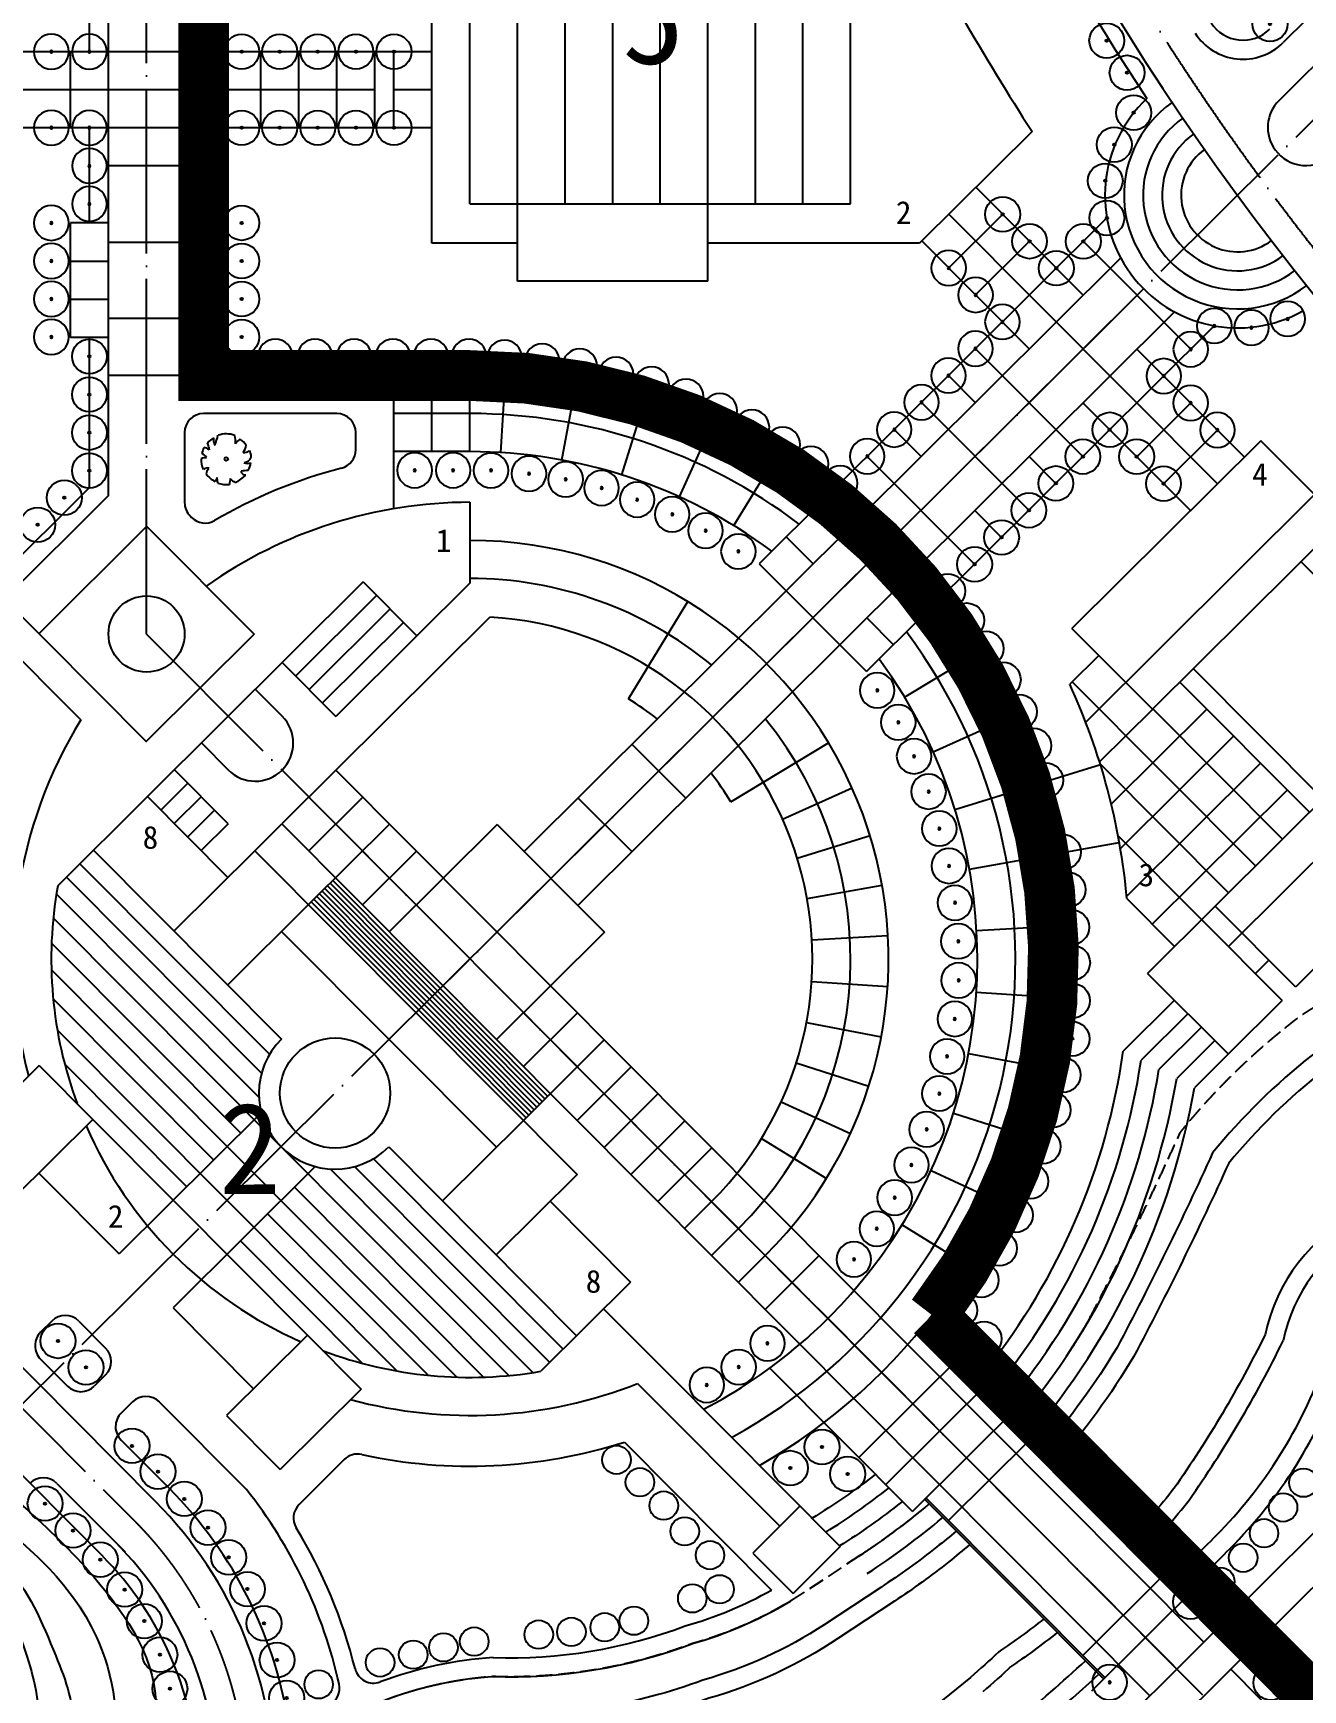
# Model space of a CAD drawing. Extents: x 38883873 to 41204444, y -39183004 to -36939090.
# Drawn here: x 39563945 to 39764102, y -38348689 to -38087413 of the extents above; entities that cross this region are included whole.
import ezdxf

# ---------------------------------------------------------------- set-up
doc = ezdxf.new("R2010")
doc.units = 0
doc.header["$LTSCALE"] = 1000
doc.header["$MEASUREMENT"] = 0
doc.linetypes.add('CENT', pattern=[15, 13, -1, 0, -1])
doc.linetypes.add('DASH', pattern=[0.35, 0.25, -0.1])
doc.layers.get('0').update_dxf_attribs({"linetype": 'CONTINUOUS'})
for name, color, linetype in [('1-CEG', 220, 'CONTINUOUS'), ('A-FACE', 4, 'CONTINUOUS'), ('PUB_TEXT', 4, 'CONTINUOUS'), ('TREE1', 62, 'CONTINUOUS'), ('W', 5, 'CONTINUOUS'), ('人行道', 251, 'CONTINUOUS'), ('立面1', 131, 'CONTINUOUS'), ('等高线', 250, 'DASH'), ('范围', 7, 'CONTINUOUS'), ('道路中心线', 5, 'CENT')]:
    doc.layers.add(name, color=color, linetype=linetype)
doc.styles.add('-黑体', font='SIMHEI.TTF')
doc.styles.get("Standard").update_dxf_attribs({"font": 'SimSun.ttf', "height": 20})

# ---------------------------------------------------------------- blocks, each defined once
blk = doc.blocks.new('suy')
at = {"layer": '立面1', "linetype": 'Continuous'}
for p, q in [((800825, 761608), (771053, 731983)), ((813553, 748880), (800825, 761608)), ((809310, 753122), (773241, 717231)), ((791869, 752695), (791853, 752711)), ((789742, 750579), (789731, 750590)), ((813553, 748880), (783781, 719255)), ((787615, 748463), (787610, 748469)), ((813542, 740405), (809310, 744637)), ((817796, 744637), (811416, 738289)), ((829790, 732642), (817796, 744637)), ((827850, 721855), (807189, 742516)), ((783781, 719255), (771053, 731983)), ((829801, 732653), (823410, 726294)), ((775295, 727740), (770730, 723197)), ((834033, 728400), (793628, 688195)), ((829779, 724168), (825537, 728410)), ((846761, 715672), (834033, 728400)), ((810640, 705123), (790211, 725654)), ((838275, 724157), (795744, 681836)), ((800007, 694543), (771114, 723580)), ((808514, 703007), (788085, 723537)), ((783760, 719234), (775430, 710946)), ((792317, 719284), (777268, 704310)), ((804261, 698775), (783832, 719305)), ((796549, 715031), (778711, 697281)), ((846761, 715672), (806356, 675467)), ((800781, 710778), (779701, 689802)), ((795754, 690311), (775526, 710640)), ((805013, 706525), (783747, 685364)), ((791501, 686079), (778348, 699297)), ((779739, 689392), (787248, 681846)), ((793628, 688195), (782995, 677614)), ((806366, 675456), (793628, 688195)), ((804229, 673351), (791501, 686079)), ((802113, 679709), (799986, 677593)), ((795733, 664876), (782995, 677614)), ((787237, 673372), (787227, 673361)), ((804229, 673351), (795723, 664886))]:
    blk.add_line(p, q, dxfattribs=at)
blk.add_arc((676174, 679895), 104000, 5.23961, 24.6057, dxfattribs=at)
blk = doc.blocks.new('syeh')
at = {"layer": '立面1', "linetype": 'Continuous'}
for p, q in [((722393, 881461), (718793, 881461)), ((718793, 881461), (718793, 876961)), ((722393, 878061), (722393, 881461)), ((722393, 846961), (722393, 878061)), ((718793, 840961), (718793, 876961)), ((718793, 846961), (743606, 846961)), ((676174, 840961), (736174, 840961)), ((676174, 798961), (676174, 840961)), ((683674, 786753), (683674, 840961)), ((691174, 798961), (691174, 840961)), ((698674, 798961), (698674, 840961)), ((706174, 798961), (706174, 840961)), ((713674, 786753), (713674, 840961)), ((721174, 798961), (721174, 840961)), ((728674, 798961), (728674, 840961)), ((736174, 798961), (736174, 840961)), ((670174, 828961), (676174, 828961)), ((670174, 792753), (670174, 828961)), ((764780, 810384), (747061, 792753)), ((676174, 798961), (736174, 798961)), ((683674, 792753), (670174, 792753)), ((747061, 792753), (713674, 792753)), ((713674, 786753), (683674, 786753))]:
    blk.add_line(p, q, dxfattribs=at)
blk.add_arc((1139316, 1051616), 445500, 207.34732, 212.7848, dxfattribs=at)
blk = doc.blocks.new('sdji')
at = {"linetype": 'Continuous', "ltscale": 10}
for radius in [2750, 184]:
    blk.add_circle((512091, 867961), radius, dxfattribs=at)
blk = doc.blocks.new('sij')
at = {"layer": 'TREE1', "linetype": 'Continuous', "ltscale": 10}
blk.add_circle((327690, 1006813), 2250, dxfattribs=at)
blk = doc.blocks.new('M_F13')
for p, q in [((-515, 179), (-397, 193)), ((-484, 239), (-484, 239)), ((-397, 193), (-484, 239))]:
    blk.add_line(p, q)
blk.add_circle((-3, 3), 38.2)
for centre, radius, start, end in [((-8, 3), 527, 126.0751, 153.6245), ((-356, 208), 224, 48.5203, 80.5151), ((-8, 3), 532, 89.3321, 114.3856), ((-325, 399), 130, 343.6555, 39.76), ((-175, 449), 193, 352.0775, 26.6128), ((-85, 589), 202, 304.1868, 338.5411), ((-8, 3), 531, 62.8767, 77.7021), ((80, 476), 154, 315.8454, 359.7651), ((-244, 1929), 1632, 285.4397, 290.7099), ((-8, 3), 523, 31.4098, 49.4752), ((-8, 3), 537, 160.8426, 187.275), ((412, 44), 234, 83.5323, 121.6544), ((959, 2091), 1965, 250.0865, 256.3451), ((-8, 3), 534, 340.3307, 19.43), ((-610, -942), 880, 77.3728, 85.4649), ((-5, -500), 587, 134.7782, 147.3315), ((-8, 3), 524, 200.8103, 231.4392), ((-251, -396), 87.2, 97.741, 188.8107), ((-1350, -519), 1108, 2.9465, 10.9238), ((296, -376), 163, 170.6314, 220.6278), ((325, -118), 300, 230.4582, 263.1093), ((-8, 3), 514, 305.394, 326.2464), ((358, 465), 656, 266.7455, 282.0146), ((0, -631), 545, 39.6536, 53.993), ((-8, 3), 522, 243.1498, 261.8356), ((125, -442), 220, 160.6009, 199.3991), ((100, -357), 178, 186.1912, 248.4952), ((-8, 3), 527, 274.7236, 290.3277)]:
    blk.add_arc(centre, radius, start, end)
at = {"width": 0.8, "flags": 9}
for tag, p in [('XSIZE', (-62, 12)), ('YSIZE', (9, 6))]:
    blk.add_attdef(tag, p, '', height=0.2, dxfattribs=at)

msp = doc.modelspace()

# ---------------------------------------------------------------- linework, layer by layer
at = {"layer": 'A-FACE'}
for p, q in [((39778815, -38071187), (39761010, -38088903)), ((39548177, -38283755), (39583255, -38319008)), ((39567688, -38316123), (39578456, -38326944))]:
    msp.add_line(p, q, dxfattribs=at)
at = {"layer": 'A-FACE', "linetype": 'Continuous'}
for centre, radius, start, end in [((40437444, -37706090), 682500, 187.2288, 225), ((39565561, -38318239), 3000, 44.85794, 134.85794)]:
    msp.add_arc(centre, radius, start, end, dxfattribs=at)
at = {"layer": 'A-FACE'}
for centre, radius, start, end in [((40095923, -37861705), 424500, 181.97209, 225), ((39754662, -38082523), 9000, 212.90625, 314.85794), ((39537534, -38364503), 64500, 359.13642, 44.85795), ((39537534, -38364503), 55500, 359.4373, 44.85795)]:
    msp.add_arc(centre, radius, start, end, dxfattribs=at)
at = {"layer": 'W'}
for p, q in [((39697571, -38332524), (39688627, -38338422)), ((39699728, -38334692), (39690785, -38340590))]:
    msp.add_line(p, q, dxfattribs=at)
at = {"layer": 'W', "flags": 128}
for points in [[(39839956, -38210698, -0.0511052), (39817930, -38233222, -0.140712), (39784302, -38243196, 0.2104494), (39765555, -38248599, 0.0540291), (39749858, -38264008, -0.0154799), (39734813, -38294682, -0.0422093), (39723074, -38310943, -0.0422093)], [(39842090, -38212833, -0.0508624), (39819705, -38235648, -0.1423052), (39784104, -38246198, 0.2134695), (39767447, -38250928, 0.0531452), (39752427, -38265608, -0.0153368), (39737426, -38296157, -0.042859), (39725196, -38313076, -0.0397694)], [(39859281, -38230024, -0.0295451), (39853361, -38237618, -0.0403972), (39835799, -38255982, -0.2101361), (39804292, -38269813, 0.1035566), (39773049, -38273251, 0.2243536), (39758137, -38292677, -0.0380832), (39743761, -38316958, -0.0265738), (39736911, -38324849, -0.0181654)], [(39709464, -38323636, -0.0083567), (39706406, -38326148, -0.0230198), (39697568, -38332522)], [(39711587, -38325769, -0.0088434), (39708271, -38328498, -0.021741), (39699728, -38334692)], [(39688627, -38338422, -0.076429), (39669537, -38347159, -0.0964341), (39636644, -38352601, 0.1618955), (39605334, -38365653, 0.1618955)], [(39723260, -38337500, -0.0178515), (39716164, -38342704)], [(39690785, -38340590, -0.0781439), (39670472, -38350012, -0.0956619), (39636716, -38355604, 0.174671), (39605334, -38369723)], [(39725390, -38339641, -0.0185347), (39717851, -38345185, -0.0147861)], [(39716164, -38342704, -0.0082557), (39711697, -38346721, -0.0082557)], [(39711697, -38346721, -0.047136), (39674313, -38372334, -0.1878441), (39636956, -38379192, 0.2034743), (39605334, -38390980)], [(39718207, -38344901, -0.0082557), (39713666, -38348984, -0.0082557)]]:
    msp.add_lwpolyline(points, format="xyb", dxfattribs=at)
at = {"layer": 'W'}
for centre, radius, start, end in [((39786150, -38298745), 25663, 117.72166, 168.57813), ((39591784, -38210581), 188507, 324.98412, 333.8492), ((39646867, -38240762), 126265, 316.90833, 321.85685)]:
    msp.add_arc(centre, radius, start, end, dxfattribs=at)
at = {"layer": '人行道'}
for p, q in [((39572820, -38090341), (39572820, -38012341)), ((39590820, -38090341), (39590820, -38012341)), ((39575820, -38160320), (39575820, -38066341)), ((39587820, -38141407), (39587820, -38066341)), ((39783043, -38075444), (39760345, -38098029)), ((39626801, -38090341), (39541622, -38090341)), ((39569820, -38102341), (39569820, -38090341)), ((39593820, -38102341), (39593820, -38090341)), ((39599820, -38102341), (39599820, -38090341)), ((39605820, -38102341), (39605820, -38090341)), ((39611820, -38102341), (39611820, -38090341)), ((39617820, -38102341), (39617820, -38090341)), ((39617820, -38096341), (39551820, -38096341)), ((39626801, -38096341), (39620801, -38096341)), ((39626801, -38102341), (39541622, -38102341)), ((39572820, -38117341), (39572820, -38102341)), ((39590820, -38117341), (39590820, -38102341)), ((39587820, -38108341), (39575820, -38108341)), ((39712554, -38111727), (39729483, -38128739)), ((39575820, -38117341), (39569820, -38117341)), ((39569820, -38135407), (39569820, -38117341)), ((39593820, -38117341), (39587820, -38117341)), ((39593820, -38135407), (39593820, -38117341)), ((39733214, -38116562), (39678412, -38171093)), ((39716786, -38115980), (39708280, -38124444)), ((39708301, -38115959), (39750622, -38158490)), ((39587820, -38120407), (39575820, -38120407)), ((39704048, -38120191), (39720976, -38137203)), ((39721019, -38120233), (39712512, -38128697)), ((39729504, -38120254), (39746432, -38137266)), ((39575820, -38123407), (39569820, -38123407)), ((39593820, -38123407), (39587820, -38123407)), ((39735386, -38122865), (39641328, -38216457)), ((39738995, -38127738), (39628548, -38237639)), ((39575820, -38129407), (39569820, -38129407)), ((39593820, -38129407), (39587820, -38129407)), ((39587820, -38132407), (39575820, -38132407)), ((39743850, -38131371), (39649793, -38224964)), ((39575820, -38135407), (39569820, -38135407)), ((39572820, -38159073), (39572820, -38135407)), ((39593820, -38135407), (39587820, -38135407)), ((39590820, -38141407), (39590820, -38135407)), ((39750142, -38133575), (39695340, -38188106)), ((39712491, -38137182), (39729420, -38154195)), ((39737947, -38137245), (39754875, -38154258)), ((39637662, -38153555), (39638391, -38141577)), ((39647312, -38154734), (39649489, -38142933)), ((39708238, -38141414), (39712470, -38145668)), ((39656748, -38157075), (39660340, -38145625)), ((39703985, -38145647), (39720913, -38162659)), ((39729441, -38145710), (39746369, -38162722)), ((39746411, -38145752), (39737905, -38154216)), ((39665830, -38160543), (39670784, -38149614)), ((39699678, -38149933), (39703910, -38154186)), ((39750643, -38150005), (39742137, -38158469)), ((39674424, -38165088), (39680668, -38154840)), ((39695424, -38154165), (39712353, -38171177)), ((39720934, -38154174), (39725166, -38158427)), ((39572820, -38159073), (39557286, -38174530)), ((39691171, -38158397), (39695403, -38162650)), ((39575820, -38160320), (39559403, -38176656)), ((39588694, -38163561), (39588921, -38163790)), ((39686918, -38162629), (39703847, -38179641)), ((39712374, -38162692), (39716606, -38166945)), ((39682665, -38166861), (39686897, -38171114)), ((39678412, -38171093), (39695340, -38188106)), ((39703868, -38171156), (39708100, -38175409)), ((39657775, -38192415), (39667140, -38177043)), ((39611662, -38203656), (39635939, -38179498)), ((39695361, -38179620), (39699593, -38183874)), ((39701326, -38192123), (39711605, -38185931)), ((39598965, -38190896), (39603197, -38195150)), ((39705828, -38200740), (39716782, -38195840)), ((39590459, -38199361), (39594691, -38203614)), ((39658341, -38199529), (39666805, -38208035)), ((39673916, -38208637), (39689334, -38199348)), ((39611662, -38203656), (39603155, -38212120)), ((39603176, -38203635), (39603176, -38203635)), ((39611662, -38203656), (39748500, -38341174)), ((39709251, -38209839), (39732186, -38202769)), ((39615894, -38207909), (39607387, -38216373)), ((39607408, -38207888), (39624337, -38224901)), ((39649835, -38207993), (39658299, -38216499)), ((39682094, -38211357), (39693048, -38206457)), ((39598902, -38216352), (39603155, -38212120)), ((39603155, -38212120), (39739994, -38349638)), ((39620126, -38212162), (39607366, -38224858)), ((39637096, -38212204), (39620084, -38229133)), ((39637096, -38212204), (39654025, -38229217)), ((39684405, -38217499), (39695872, -38213963)), ((39624358, -38216415), (39615852, -38224880)), ((39711545, -38219286), (39735168, -38215050)), ((39610344, -38221896), (39644200, -38255921)), ((39610769, -38221473), (39644626, -38255498)), ((39611194, -38221050), (39645051, -38255075)), ((39685953, -38223875), (39697765, -38221757)), ((39607792, -38224435), (39641649, -38258460)), ((39608217, -38224012), (39642074, -38258037)), ((39608642, -38223589), (39642499, -38257614)), ((39609068, -38223166), (39642925, -38257191)), ((39609493, -38222742), (39643350, -38256768)), ((39609918, -38222319), (39643775, -38256344)), ((39654025, -38229217), (39637012, -38246145)), ((39686717, -38230393), (39698698, -38229723)), ((39712676, -38228942), (39724658, -38228272)), ((39686684, -38236955), (39698659, -38237744)), ((39712628, -38238664), (39724602, -38239452)), ((39649751, -38241934), (39641244, -38250398)), ((39641265, -38241913), (39744247, -38345406)), ((39685856, -38243465), (39697646, -38245700)), ((39641223, -38258884), (39653983, -38246187)), ((39649709, -38258905), (39658215, -38250440)), ((39684244, -38249826), (39695676, -38253475)), ((39711401, -38248308), (39723191, -38250543)), ((39653941, -38263158), (39662447, -38254694)), ((39681873, -38255945), (39692778, -38260953)), ((39709013, -38257732), (39720445, -38261380)), ((39658173, -38267411), (39666679, -38258947)), ((39662405, -38271664), (39670911, -38263200)), ((39678777, -38261731), (39688994, -38268025)), ((39705500, -38266796), (39716405, -38271805)), ((39670890, -38271685), (39666637, -38275917)), ((39675122, -38275938), (39670869, -38280170)), ((39700913, -38275368), (39711130, -38281662)), ((39679354, -38280191), (39675101, -38284424)), ((39687840, -38280212), (39679333, -38288677)), ((39705645, -38289600), (39719601, -38303626)), ((39539671, -38292220), (39574749, -38327472)), ((39566898, -38290519), (39565126, -38292283)), ((39571141, -38290530), (39575373, -38294783)), ((39711137, -38295120), (39694125, -38312048)), ((39565116, -38296525), (39569348, -38300778)), ((39575363, -38299026), (39573590, -38300789)), ((39680085, -38297938), (39702589, -38320554)), ((39715369, -38299373), (39698357, -38316301)), ((39579595, -38303279), (39577823, -38305042)), ((39583837, -38303289), (39597566, -38317086)), ((39719601, -38303626), (39702589, -38320554)), ((39717688, -38305530), (39745902, -38333885)), ((39717475, -38305742), (39745689, -38334096)), ((39577812, -38309285), (39585381, -38316892)), ((39657140, -38309614), (39680352, -38332941)), ((39721002, -38309286), (39708242, -38321983)), ((39612988, -38312372), (39605872, -38319453)), ((39704503, -38318650), (39732717, -38347004)), ((39704715, -38318438), (39732929, -38346793)), ((39742162, -38330552), (39729403, -38343248)), ((39747816, -38331980), (39730803, -38348909)), ((39747816, -38331980), (39752753, -38336942)), ((39756985, -38341195), (39854535, -38439230)), ((39752732, -38345427), (39850282, -38443462))]:
    msp.add_line(p, q, dxfattribs=at)
at = {"layer": '人行道', "linetype": 'Continuous', "ltscale": 10}
for p, q in [((39620801, -38102341), (39620801, -38090341)), ((39632801, -38141407), (39575820, -38141407)), ((39620801, -38162414), (39620801, -38141407)), ((39626801, -38153407), (39626801, -38141407)), ((39632801, -38153407), (39632801, -38141407)), ((39611801, -38147407), (39590820, -38147407)), ((39632801, -38147407), (39620801, -38147407)), ((39587820, -38150407), (39587820, -38161445)), ((39614801, -38153107), (39614801, -38150407)), ((39632801, -38153407), (39620801, -38153407)), ((39743886, -38239909), (39735775, -38247979)), ((39746002, -38242036), (39738599, -38249402)), ((39748118, -38244162), (39741412, -38250835)), ((39750234, -38246289), (39744214, -38252278)), ((39752350, -38248415), (39747007, -38253732))]:
    msp.add_line(p, q, dxfattribs=at)
at = {"layer": '人行道', "color": 250, "linetype": 'DASH', "ltscale": 10}
msp.add_line((39694267, -38327515), (39685324, -38333413), dxfattribs=at)
at = {"layer": '人行道', "color": 250, "linetype": 'DASH', "ltscale": 10, "flags": 128}
for points in [[(39835260, -38206963, -0.0504539), (39814387, -38228365, -0.1373035), (39784645, -38237192, 0.2057075), (39761776, -38243938, 0.0557095), (39744712, -38260827, -0.0157604), (39729587, -38291730, -0.0408118), (39718828, -38306676, -0.0408118)], [(39705218, -38319369, -0.007305), (39702676, -38321448, -0.022758), (39694267, -38327515)], [(39685330, -38333409, -0.0773766), (39667670, -38341452, -0.0980914), (39636520, -38346595, 0.1416918), (39605334, -38357982, 0.1416918)]]:
    msp.add_lwpolyline(points, format="xyb", dxfattribs=at)
at = {"layer": '人行道', "flags": 128}
for points in [[(39696735, -38314672, -0.0294906), (39686730, -38321629)], [(39700995, -38318952, -0.000536), (39700811, -38319098, -0.0272876), (39691074, -38325995, -0.0272876)]]:
    msp.add_lwpolyline(points, format="xyb", dxfattribs=at)
at = {"layer": '人行道'}
for centre, radius, start, end in [((40437444, -37706090), 767000, 210.10706, 210.10706), ((40150696, -37835001), 454624, 214.21121, 214.21121), ((40095944, -37861686), 427500, 193.65023, 213.51434), ((39754662, -38082523), 6000, 212.90625, 314.85794), ((39753820, -38112986), 20914, 133.15102, 299.44592), ((39753820, -38112986), 17914, 125.08941, 307.50753), ((39753820, -38112986), 14914, 125.2919, 307.30504), ((39753820, -38112986), 11914, 125.49439, 307.10255), ((39753820, -38112986), 8914, 125.69686, 306.90008), ((39632801, -38233407), 92000, 65.61549, 90), ((39632801, -38233407), 86000, 52.87888, 90), ((39632801, -38233407), 92000, 52.35266, 65.61549), ((39632801, -38233407), 80000, 53.48487, 90), ((39632801, -38233407), 80000, 104.65582, 120.20212), ((39591048, -38161674), 3000, 224.85794, 300.20212), ((39632801, -38233407), 66000, 314.85794, 90), ((39632801, -38233407), 60000, 50.59711, 90), ((39632801, -38233407), 92000, 299.73628, 37.36323), ((39632801, -38233407), 54000, 314.85794, 86.66826), ((39632801, -38233407), 86000, 298.65325, 36.83701), ((39632801, -38233407), 80000, 319.15917, 36.23102), ((39632801, -38233407), 48000, 52.0387, 58.64848), ((39598944, -38199382), 6000, 314.85794, 44.85794), ((39632801, -38233407), 60000, 314.85794, 39.11877), ((39598944, -38199382), 6000, 224.85794, 314.85794), ((39632801, -38233407), 48000, 31.0674, 37.67719), ((39632801, -38233407), 104000, 321.48375, 351.94525), ((39632801, -38233407), 107000, 321.29718, 351.40298), ((39632801, -38233407), 110000, 321.12086, 350.88385), ((39632801, -38233407), 113000, 319.57878, 350.38625), ((39632801, -38233407), 116000, 319.45642, 349.90873), ((39632801, -38233407), 80000, 310.55672, 319.15917), ((39569014, -38292646), 3000, 44.85794, 134.85794), ((39567242, -38294409), 3000, 134.85794, 224.85794), ((39573247, -38296899), 3000, 314.85794, 44.85794), ((39632801, -38233407), 80000, 297.40034, 310.55672), ((39697950, -38272375), 73868, 315.29464, 340.38945), ((39632801, -38233407), 104000, 321.29718, 321.29917), ((39697950, -38272375), 76868, 315.29464, 340.38945), ((39571474, -38298662), 3000, 224.85794, 314.85794), ((39581711, -38305405), 3000, 44.85794, 134.85794), ((39579939, -38307169), 3000, 134.85794, 224.85794), ((39508585, -38417792), 110935, 357.51988, 357.51988), ((39632801, -38233407), 80000, 257.68934, 287.71255), ((39615105, -38314498), 3000, 77.68934, 134.85794), ((39537534, -38364503), 67500, 8.10404, 44.85795), ((39537534, -38364503), 76500, 12.64231, 38.30361), ((39632801, -38233407), 106400, 301.8219, 308.38223), ((39607988, -38321580), 3000, 134.85794, 211.35125), ((39632801, -38233407), 112400, 302.52905, 310.11185), ((39537534, -38364503), 79500, 13.95032, 31.35125), ((39632801, -38233407), 115400, 302.85439, 310.23551), ((39364360, -37942198), 543227, 314.2443, 315.29464), ((39364360, -37942198), 546227, 314.24767, 315.29464), ((39537534, -38364503), 52500, 1.33299, 44.85794), ((39364360, -37942198), 543227, 310.72849, 312.28165), ((39364360, -37942198), 546227, 311.13965, 312.2958)]:
    msp.add_arc(centre, radius, start, end, dxfattribs=at)
at = {"layer": '人行道', "linetype": 'Continuous'}
for centre, radius, start, end in [((39764577, -38102282), 6000, 134.85794, 215.98245), ((39764577, -38102282), 6000, 215.98245, 314.85794), ((39611801, -38153107), 3000, 284.65582, 0), ((39609252, -38348416), 3000, 298.48835, 12.64231)]:
    msp.add_arc(centre, radius, start, end, dxfattribs=at)
at = {"layer": '人行道', "linetype": 'Continuous', "ltscale": 10}
for centre, radius, start, end in [((39590820, -38150407), 3000, 90, 180), ((39611801, -38150407), 3000, 0, 90), ((39590820, -38161445), 3000, 180, 224.85794), ((39650670, -38280712), 60074, 285.51274, 299.60992), ((39650670, -38280712), 63074, 285.51274, 302.22056), ((39639113, -38265399), 78237, 268.06288, 290.6753), ((39639113, -38265399), 81237, 268.06288, 290.6753), ((39640616, -38406210), 62755, 93.78894, 110.48821), ((39640616, -38406210), 59755, 93.78894, 126.18832), ((39617600, -38344614), 3000, 193.95032, 290.48821)]:
    msp.add_arc(centre, radius, start, end, dxfattribs=at)
at = {"layer": '立面1', "linetype": 'Continuous', "ltscale": 10}
for p, q in [((39529820, -38153874), (39571455, -38195715)), ((39564877, -38250209), (39552118, -38262905)), ((39573341, -38258715), (39560582, -38271412)), ((39641223, -38258884), (39628464, -38271580)), ((39649688, -38267390), (39636928, -38280086)), ((39615662, -38301247), (39602903, -38313943)), ((39767674, -38322095), (39724044, -38365509)), ((39728276, -38369762), (39771907, -38326348))]:
    msp.add_line(p, q, dxfattribs=at)
at = {"layer": '立面1', "color": 1, "linetype": 'Continuous', "ltscale": 10}
for p, q in [((39534720, -38151851), (39581820, -38199185)), ((39632801, -38161407), (39632801, -38174157)), ((39581820, -38165244), (39564850, -38182130)), ((39581862, -38165202), (39598791, -38182215)), ((39615978, -38173968), (39581953, -38207825)), ((39615978, -38173968), (39624442, -38182474)), ((39632801, -38174157), (39624442, -38182474)), ((39618094, -38176095), (39605335, -38188791)), ((39620210, -38178221), (39607451, -38190917)), ((39598791, -38182215), (39581778, -38199143)), ((39622326, -38180348), (39609567, -38193044)), ((39624442, -38182474), (39611683, -38195171)), ((39603218, -38186664), (39611683, -38195171)), ((39594670, -38212099), (39586206, -38203593)), ((39588322, -38205719), (39584069, -38209951)), ((39581953, -38207825), (39567813, -38221895)), ((39581953, -38207825), (39594649, -38220584)), ((39590438, -38207846), (39586185, -38212078)), ((39592554, -38209972), (39588301, -38214205)), ((39594670, -38212099), (39590417, -38216331)), ((39573446, -38216289), (39603071, -38246061)), ((39598902, -38216352), (39586143, -38229049)), ((39598902, -38216352), (39649688, -38267390)), ((39571320, -38218405), (39601213, -38248447)), ((39569193, -38220521), (39599952, -38251433)), ((39567599, -38223173), (39599557, -38255289)), ((39567118, -38226942), (39638940, -38299121)), ((39607366, -38224858), (39594607, -38237555)), ((39603113, -38229091), (39636970, -38263116)), ((39566848, -38230924), (39596670, -38260895)), ((39566824, -38235153), (39594544, -38263011)), ((39567100, -38239684), (39592417, -38265127)), ((39567757, -38244597), (39621289, -38298395)), ((39568928, -38250027), (39588164, -38269359)), ((39599937, -38257644), (39577531, -38279939)), ((39573341, -38258715), (39586038, -38271475)), ((39594544, -38263011), (39630728, -38299374)), ((39620000, -38263074), (39649624, -38292846)), ((39608401, -38266151), (39585995, -38288445)), ((39614612, -38266166), (39645371, -38297078)), ((39617604, -38264920), (39647498, -38294962)), ((39564835, -38267180), (39577531, -38279939)), ((39610754, -38266542), (39642712, -38298658)), ((39586038, -38271475), (39607198, -38292741)), ((39605135, -38269401), (39634957, -38299372)), ((39600882, -38273633), (39626198, -38299076)), ((39596628, -38277865), (39615864, -38297197)), ((39658131, -38284381), (39643991, -38298451)), ((39585995, -38288445), (39598692, -38301205)), ((39607198, -38292741), (39594439, -38305437)), ((39607198, -38292741), (39615662, -38301247))]:
    msp.add_line(p, q, dxfattribs=at)
at = {"layer": '立面1', "linetype": 'Continuous'}
for p, q in [((39564877, -38250209), (39573341, -38258715)), ((39645434, -38271622), (39658131, -38284381)), ((39653878, -38288614), (39663669, -38298454)), ((39659236, -38300378), (39681636, -38322890)), ((39663669, -38298454), (39691174, -38326096)), ((39594439, -38305437), (39602903, -38313943)), ((39684826, -38319716), (39677383, -38327122)), ((39691174, -38326096), (39683731, -38333502)), ((39677383, -38327122), (39683731, -38333502))]:
    msp.add_line(p, q, dxfattribs=at)
at = {"layer": '立面1', "color": 1, "linetype": 'Continuous', "ltscale": 10}
msp.add_circle((39611535, -38254567), 8689, dxfattribs=at)
for centre, major_axis, start_param, end_param in [((39632801, -38233407), (67177, 25909), 1.2026968, 1.8181675), ((39581820, -38182173), (5635, 2061), -0.3506726, 5.9325127), ((39632801, -38233407), (12946, 70827), 1.2006382, 2.010903), ((39632801, -38233407), (65597, 7279), 2.8557627, 3.3843046), ((39611535, -38254567), (-8083, 8869), 0.0438846, 3.1854772), ((39632801, -38233407), (42493, 50501), 2.6810398, 3.4253769), ((39632801, -38233407), (-660, 65997), 2.7734192, 3.3019611)]:
    msp.add_ellipse(centre, major_axis=major_axis, ratio=1, start_param=start_param, end_param=end_param, dxfattribs=at)
at = {"layer": '立面1', "linetype": 'Continuous'}
msp.add_ellipse((39632801, -38233407), major_axis=(-71520, 8297), ratio=1, start_param=1.4220041, end_param=2.0622266, dxfattribs=at)
at = {"layer": '等高线', "linetype": 'Continuous', "ltscale": 10}
for points in [[(39524987, -38241450), (39531953, -38232126), (39533025, -38210695), (39532668, -38202837), (39520874, -38187835), (39502942, -38164908), (39496404, -38164389), (39489210, -38166003), (39456129, -38201985), (39444502, -38211869), (39429023, -38220339), (39418632, -38222874), (39416349, -38229719), (39419307, -38255180), (39430566, -38268859), (39434319, -38291143), (39437226, -38305138), (39454094, -38310462), (39482503, -38321109), (39503810, -38353051), (39522454, -38376564), (39539765, -38386767), (39563736, -38373015), (39579272, -38362811), (39583267, -38352164), (39573502, -38330869), (39562404, -38319778), (39542873, -38302920), (39525561, -38282956), (39514463, -38265654), (39521566, -38245247), (39524987, -38241450)], [(39507218, -38267257), (39505077, -38255219), (39519263, -38239972), (39525954, -38223922), (39521404, -38201452), (39508289, -38183262), (39500527, -38177645), (39478312, -38181657), (39469479, -38190217), (39460646, -38206535), (39443517, -38224190), (39426654, -38225260), (39420766, -38233820), (39422104, -38250939), (39435219, -38262977), (39442178, -38274212), (39440305, -38293204), (39445658, -38302567), (39467004, -38308430), (39490084, -38323225), (39510140, -38350883), (39518159, -38365969), (39532311, -38376105), (39545990, -38378462), (39559434, -38368326), (39574765, -38360312), (39574293, -38341219), (39556368, -38320476), (39533846, -38299105), (39518753, -38280798), (39507218, -38267257)], [(39520652, -38294846), (39511348, -38283555), (39503373, -38269275), (39493072, -38253334), (39478120, -38247689), (39465160, -38233741), (39452201, -38228427), (39435919, -38229092), (39426947, -38233741), (39426947, -38247341), (39434258, -38255991), (39446220, -38265622), (39449875, -38276913), (39445556, -38285547), (39448546, -38298831), (39463499, -38302152), (39479420, -38308868), (39494684, -38322685), (39507262, -38334603), (39521981, -38353627), (39525636, -38364918), (39541586, -38371560), (39552884, -38363257), (39566840, -38360600), (39569830, -38355287), (39567504, -38343332), (39559530, -38329052), (39539260, -38315104), (39527630, -38299827), (39520652, -38294846)], [(39516094, -38298764), (39508716, -38289047), (39499862, -38269720), (39492872, -38261337), (39478426, -38256913), (39468874, -38249462), (39463282, -38239682), (39442545, -38233861), (39432992, -38236655), (39433225, -38248530), (39443477, -38256913), (39454894, -38265529), (39455127, -38279733), (39449768, -38288581), (39451166, -38296032), (39460486, -38297662), (39477727, -38300457), (39491008, -38312798), (39511392, -38329391), (39522887, -38338007), (39528840, -38350932), (39530893, -38360164), (39540336, -38362215), (39546111, -38359160), (39554987, -38357043), (39563561, -38355329), (39563460, -38345047), (39557912, -38334362), (39542783, -38327709), (39532064, -38319400), (39527225, -38307308), (39518513, -38300215), (39516094, -38298764)]]:
    msp.add_spline(points, degree=3, dxfattribs=at)
at = {"layer": '范围', "color": 1, "linetype": 'DASH', "ltscale": 50}
for points, const_width in [([(39727275, -37603786), (39309838, -37602478), (39267254, -37697480), (39215453, -37815637), (39203656, -37841696, -0.0375387), (39200633, -37850208, 0.1308835), (39198294, -37865085), (39212418, -38000000), (39219106, -38069414), (39219411, -38084620, -0.195535), (39216767, -38101984), (39156180, -38203680), (39625395, -38659790), (39748451, -38760972), (39960509, -38548914), (40086169, -38423253), (40107609, -38401814, 0.1316525), (40102432, -38392848), (40050787, -38341202), (40018183, -38301527), (39930095, -38213439, -0.2363782)], 2000), ([(39222264, -37800102), (39294204, -37831641), (39414047, -37831641), (39414047, -37911020), (39414047, -37958979), (39590820, -37958979), (39590820, -38141407), (39632801, -38141407, -0.6227318), (39705645, -38289600), (39790842, -38375220), (39850386, -38315971), (39914079, -38379981), (39854535, -38439230), (39886063, -38470915), (39962096, -38547326), (39748451, -38760972), (39625395, -38659790), (39156180, -38203680), (39216767, -38101984, 0.195535), (39219411, -38084620), (39219106, -38069414), (39198294, -37865085, -0.1294591), (39200633, -37850208), (39203656, -37841696)], 8000)]:
    msp.add_lwpolyline(points, format="xyb", close=True, dxfattribs=dict(at, const_width=const_width))
at = {"layer": '范围', "color": 1, "linetype": 'DASH', "ltscale": 100}
msp.add_lwpolyline([(39758123, -38730086), (39949902, -38538307), (40075562, -38412647), (40088290, -38399919), (40039663, -38351291), (40007058, -38311616), (39909848, -38214406, -0.234658), (39710172, -37618732), (39335954, -37617560)], format="xyb", dxfattribs=at)
at = {"layer": '道路中心线', "ltscale": 2}
for p, q in [((39581820, -38182173), (39581820, -37866020)), ((39823961, -38043193), (39561915, -38303942)), ((39581820, -38182173), (40169829, -38773104)), ((39448015, -38189475), (39580065, -38322182))]:
    msp.add_line(p, q, dxfattribs=at)
for centre, radius, start, end in [((40437444, -37706090), 700000, 171.802557, 225), ((40095944, -37861686), 420000, 180, 225), ((39537534, -38364503), 60000, 0, 44.85794)]:
    msp.add_arc(centre, radius, start, end, dxfattribs=at)

# ---------------------------------------------------------------- block references
at = {"layer": 'TREE1', "linetype": 'Continuous'}
for p, rotation in [((40624330, -38602368), 89.71588559147328), ((40598602, -38604988), 89.71588559147328), ((40102911, -37222381), 180), ((40108911, -37222381), 180), ((40114911, -37222381), 180), ((40120911, -37222381), 180), ((40126911, -37222381), 180), ((40132911, -37222381), 180), ((40601809, -38610051), 89.71588559147328), ((40602835, -38616351), 89.71588559147328), ((40102911, -37234381), 180), ((40108911, -37234381), 180), ((40114911, -37234381), 180), ((40120911, -37234381), 180), ((40126911, -37234381), 180), ((40132911, -37234381), 180), ((40599782, -38621389), 89.71588559147328), ((40102911, -37240381), 180), ((40598361, -38627090), 89.71588559147328), ((40102911, -37246381), 180), ((40108911, -37249381), 180), ((40582197, -38632368), 89.71588559147328), ((40598624, -38632951), 89.71588559147328), ((40586429, -38636622), 89.71588559147328), ((40594914, -38636643), 89.71588559147328), ((40108911, -37255381), 180), ((40590661, -38640875), 89.71588559147328), ((40108911, -37261381), 180), ((40108911, -37267381), 180), ((38868262, -37633574), 269.7158855914733), ((38864009, -37637806), 269.7158855914733), ((38872494, -37637827), 269.7158855914733), ((38859756, -37642038), 269.7158855914733), ((38876726, -37642080), 269.7158855914733), ((38855503, -37646270), 269.7158855914733), ((38851195, -37650556), 269.7158855914733), ((38846942, -37654789), 269.7158855914733), ((38842689, -37659021), 269.7158855914733), ((38845704, -37663642), 269.7158855914733), ((38848750, -37668105), 269.7158855914733), ((38851460, -37672987), 269.7158855914733), ((38853997, -37678058), 269.7158855914733), ((38856251, -37683391), 269.7158855914733), ((38858157, -37688836), 269.7158855914733), ((38860922, -37700165), 269.7158855914733), ((38861683, -37706102), 269.7158855914733), ((38862246, -37712038), 269.7158855914733), ((38862389, -37717629), 269.7158855914733), ((38862359, -37723628), 269.7158855914733), ((38862329, -37729628), 269.7158855914733), ((38860901, -37735328), 269.7158855914733), ((38859322, -37740867), 269.7158855914733), ((38857744, -37746603), 269.7158855914733), ((38855773, -37752095), 269.7158855914733), ((38853397, -37757439), 269.7158855914733), ((38850861, -37762682), 269.7158855914733), ((38847987, -37767678), 269.7158855914733), ((38844590, -37772424), 269.7158855914733), ((40433274, -38810045), 89.71588559147328), ((38848443, -37776936), 269.7158855914733), ((40437686, -38814232), 89.71588559147328), ((40444932, -38826598), 89.71588559147328), ((38822882, -37794003), 269.7158855914733), ((40449037, -38830663), 89.71588559147328), ((38817896, -37797325), 269.7158855914733), ((38826930, -37798264), 269.7158855914733), ((40453183, -38834956), 89.71588559147328), ((40431241, -38835694), 89.71588559147328), ((40435643, -38839950), 89.71588559147328), ((40456916, -38839494), 89.71588559147328), ((40439934, -38844553), 89.71588559147328), ((40460187, -38844186), 89.71588559147328), ((40443786, -38849256), 89.71588559147328), ((40463145, -38849192), 89.71588559147328), ((38880984, -37818416), 269.7158855914733), ((40446878, -38854238), 89.71588559147328), ((40465757, -38854581), 89.71588559147328), ((40449339, -38859534), 89.71588559147328), ((40467814, -38860357), 89.71588559147328), ((38893680, -37831176), 269.7158855914733), ((40450913, -38864901), 89.71588559147328), ((40469314, -38866357), 89.71588559147328)]:
    msp.add_blockref('sdji', p, dxfattribs=dict(at, rotation=rotation))
at = {"layer": 'TREE1', "linetype": 'Continuous', "xscale": -1, "rotation": 180}
for p in [(39054729, -37222381), (39060729, -37222381), (39054729, -37234381), (39060729, -37234381), (39060729, -37240381), (39060729, -37246381), (39054729, -37249381), (39054729, -37255381), (39054729, -37261381), (39249618, -37264514), (39054729, -37267381), (39238051, -37265614), (39238051, -37265614), (39243911, -37265907), (39234341, -37269306), (39230088, -37273538), (39234320, -37277791), (39238552, -37282044), (39221544, -37479541)]:
    msp.add_blockref('sdji', p, dxfattribs=at)
at = {"layer": 'TREE1', "linetype": 'Continuous', "xscale": -1}
for p in [(40220371, -38992404), (40224603, -38996658), (40228835, -39000911), (40102911, -39006367), (40114211, -39006367), (40120464, -39006367), (40126629, -39006367), (40132753, -39006367), (40138753, -39006367), (40144753, -39006367), (40150343, -39006537), (40224582, -39005143), (40156276, -39007130), (40162209, -39007921), (40167940, -39009210), (40173524, -39010742), (40220329, -39009375), (40178960, -39012675), (40216076, -39013607), (40184281, -39014955), (40189340, -39017518), (40211769, -39017893), (40194209, -39020251), (40207515, -39022125), (40136189, -39024312), (40142244, -39024312), (40148204, -39024344), (40198656, -39023319), (40154189, -39024853), (40159982, -39025750), (40165640, -39027097), (40203262, -39026357), (40171253, -39028937), (40176773, -39031268), (40182034, -39033838), (40187217, -39037120), (40209095, -39059025), (40212412, -39064073), (40214911, -39069411), (40217191, -39074984), (40218878, -39080812), (40220404, -39086706), (40221336, -39092528), (40221876, -39098585), (40221931, -39104765), (40221329, -39110836), (40220118, -39116759), (40218867, -39122602), (40216877, -39128258), (40214496, -39133874), (40211841, -39139032), (40209030, -39143937), (40205414, -39148763), (40191797, -39162008), (40187249, -39165752), (40182231, -39168559)]:
    msp.add_blockref('sdji', p, dxfattribs=at)
at = {"layer": 'TREE1', "linetype": 'Continuous'}
for name, p in [('sdji', (39060729, -39006367)), ('sdji', (39060729, -39012367)), ('sdji', (39060729, -39018367)), ('sdji', (39060729, -39024367)), ('sdji', (39056765, -39028643)), ('sdji', (39052568, -39032908)), ('sij', (39328215, -39319222)), ('sij', (39331901, -39322755)), ('sij', (39436511, -39322834)), ('sij', (39335662, -39326438)), ('sij', (39433288, -39326726)), ('sij', (39338971, -39330497)), ('sij', (39430289, -39330797)), ('sij', (39342957, -39334256)), ('sij', (39427004, -39334672)), ('sij', (39344470, -39339638)), ('sij', (39423402, -39338435)), ('sij', (39340163, -39341073)), ('sij', (39326362, -39345624)), ('sij', (39330960, -39344597)), ('sij', (39305783, -39347878)), ('sij', (39315955, -39346780)), ('sij', (39321106, -39346360)), ('sij', (39290948, -39351181)), ('sij', (39296174, -39349952)), ('sij', (39300940, -39348800)), ('sij', (39281262, -39354638))]:
    msp.add_blockref(name, p, dxfattribs=at)
at = {"layer": 'TREE1', "xscale": 7.464959973320438, "yscale": 7.464959979057312, "zscale": 7.464960000000002, "rotation": 89.71588540334568}
msp.add_blockref('M_F13', (39594419, -38154544), dxfattribs=at)
at = {"layer": '立面1', "linetype": 'Continuous', "lineweight": -3, "ltscale": 10}
for name in ['syeh', 'suy']:
    msp.add_blockref(name, (38956627, -38913302), dxfattribs=at)

# ---------------------------------------------------------------- texts
at = {"layer": '1-CEG', "style": '-黑体'}
for s, p in [('2', (39699949, -38117503)), ('4', (39756116, -38158806)), ('1', (39627426, -38169232)), ('8', (39581212, -38216046)), ('3', (39738202, -38221958)), ('2', (39575726, -38275814)), ('8', (39651050, -38286059))]:
    msp.add_text(s, height=3600, dxfattribs=at).set_placement(p)
at = {"layer": 'PUB_TEXT', "color": 2, "style": '-黑体'}
for s, p in [('5', (39656810, -38092262)), ('2', (39593212, -38270503))]:
    msp.add_text(s, height=14400, rotation=0.0523, dxfattribs=at).set_placement(p)

doc.saveas('drawing.dxf')
